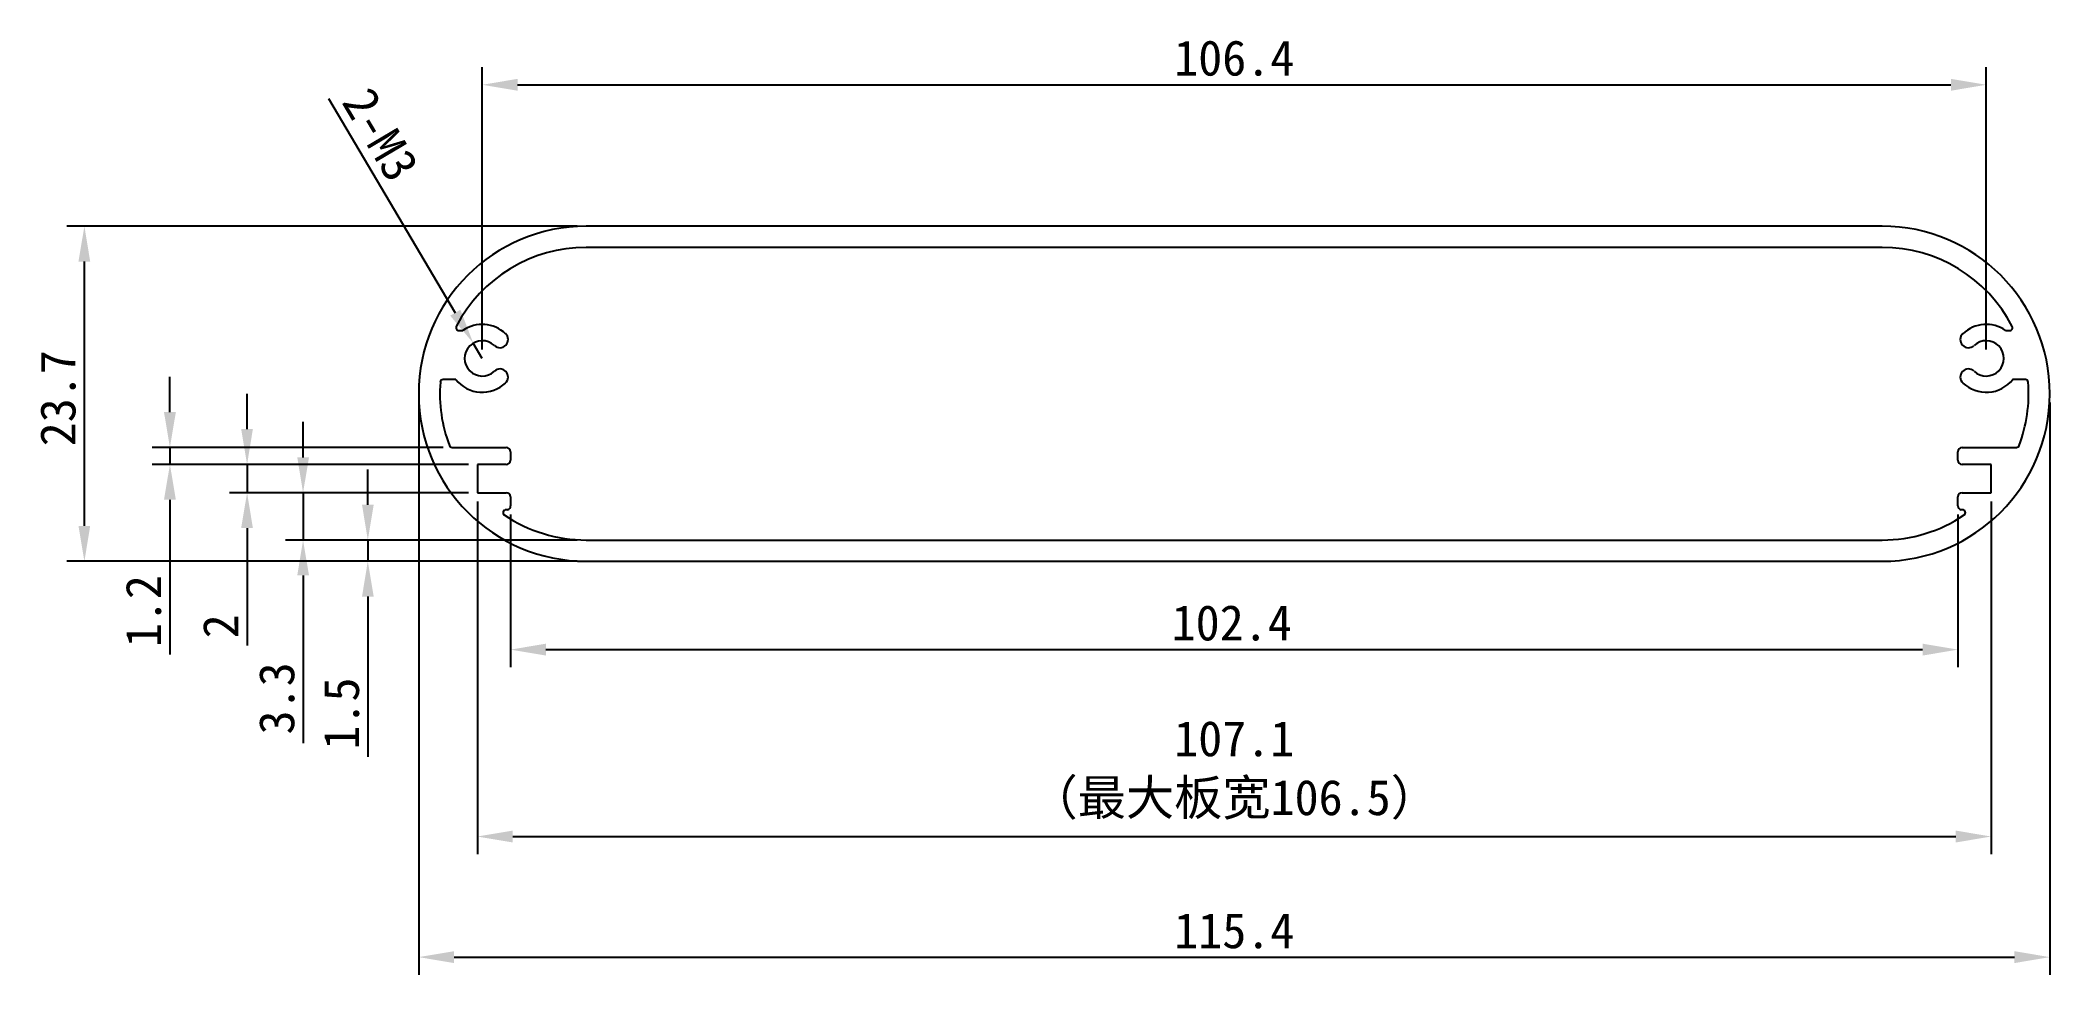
# Model space of a CAD drawing. Header units: millimetres. Extents: x 131 to 273, y 148 to 214.
import ezdxf

# ---------------------------------------------------------------- set-up
doc = ezdxf.new("R2010")
doc.units = ezdxf.units.MM
doc.header["$PDSIZE"] = -1
doc.layers.add('10', color=7, linetype='Continuous')
doc.layers.add('文字层', color=30, linetype='Continuous', lineweight=25)
doc.styles.get("Standard").update_dxf_attribs({"font": 'simhei.ttf'})
doc.dimstyles.new('ISO-25', dxfattribs={"dimtxt": 2.5, "dimasz": 2.5, "dimexe": 1.25, "dimexo": 0.625, "dimtad": 1, "dimdec": 1, "dimdsep": 46, "dimtxsty": 'Standard', "dimcen": 2.5, "dimadec": 0, "dimazin": 0, "dimtfac": 1, "dimtdec": 1, "dimtmove": 0, "dimatfit": 3, "dimfxl": 1, "dimarcsym": 0})

# ---------------------------------------------------------------- blocks, each defined once
blk = doc.blocks.new('_D')
at = {"layer": '10', "color": 0, "lineweight": -2}
for p, q in [((157.95, 188), (157.95, 147.52)), ((273.35, 188), (273.35, 147.52)), ((160.45, 148.77), (270.85, 148.77))]:
    blk.add_line(p, q, dxfattribs=at)
at = {"layer": '10', "color": 0}
for points in [[(160.45, 149.19), (160.45, 148.35), (157.95, 148.77)], [(270.85, 149.19), (270.85, 148.35), (273.35, 148.77)]]:
    blk.add_solid(points, dxfattribs=at)
at = {"layer": 'Defpoints', "color": 0}
for p in [(157.95, 188.62), (273.35, 188.62), (273.35, 148.77)]:
    blk.add_point(p, dxfattribs=at)
at = {"layer": '10', "color": 0, "insert": (215.65, 151.9), "char_height": 2.5, "attachment_point": 2}
blk.add_mtext('115.4', dxfattribs=at)
blk = doc.blocks.new('_D_1')
at = {"layer": 'Defpoints', "color": 0}
for p in [(162.1, 181.62), (269.2, 181.62), (269.2, 157.3)]:
    blk.add_point(p, dxfattribs=at)
at = {"layer": '文字层', "color": 0, "lineweight": -2}
for p, q in [((162.1, 181), (162.1, 156.05)), ((269.2, 181), (269.2, 156.05)), ((164.6, 157.3), (266.7, 157.3))]:
    blk.add_line(p, q, dxfattribs=at)
at = {"layer": '文字层', "color": 0}
for points in [[(164.6, 157.72), (164.6, 156.88), (162.1, 157.3)], [(266.7, 157.72), (266.7, 156.88), (269.2, 157.3)]]:
    blk.add_solid(points, dxfattribs=at)
at = {"layer": '文字层', "color": 0, "insert": (215.65, 165.48), "char_height": 2.5, "attachment_point": 2}
blk.add_mtext('107.1\\P（最大板宽106.5）', dxfattribs=at)
blk = doc.blocks.new('_D_2')
at = {"layer": '10', "color": 0, "lineweight": -2}
for p, q in [((164.45, 180.07), (164.45, 169.27)), ((266.85, 180.07), (266.85, 169.27)), ((166.95, 170.52), (264.35, 170.52))]:
    blk.add_line(p, q, dxfattribs=at)
at = {"layer": '10', "color": 0}
for points in [[(166.95, 170.94), (166.95, 170.1), (164.45, 170.52)], [(264.35, 170.94), (264.35, 170.1), (266.85, 170.52)]]:
    blk.add_solid(points, dxfattribs=at)
at = {"layer": 'Defpoints', "color": 0}
for p in [(164.45, 180.7), (266.85, 180.7), (266.85, 170.52)]:
    blk.add_point(p, dxfattribs=at)
at = {"layer": '10', "color": 0, "insert": (215.47, 173.67), "char_height": 2.5, "attachment_point": 2}
blk.add_mtext('102.4', dxfattribs=at)
blk = doc.blocks.new('_D_3')
at = {"layer": '10', "color": 0, "lineweight": -2}
for p, q in [((169.17, 200.47), (133.05, 200.47)), ((134.3, 179.27), (134.3, 197.97)), ((169.17, 176.77), (133.05, 176.77))]:
    blk.add_line(p, q, dxfattribs=at)
at = {"layer": '10', "color": 0}
for points in [[(133.88, 197.97), (134.71, 197.97), (134.3, 200.47)], [(133.88, 179.27), (134.71, 179.27), (134.3, 176.77)]]:
    blk.add_solid(points, dxfattribs=at)
at = {"layer": 'Defpoints', "color": 0}
for p in [(134.3, 200.47), (169.8, 200.47), (169.8, 176.77)]:
    blk.add_point(p, dxfattribs=at)
at = {"layer": '10', "color": 0, "insert": (131.17, 188.3), "char_height": 2.5, "attachment_point": 2, "rotation": 90}
blk.add_mtext('23.7', dxfattribs=at)
blk = doc.blocks.new('_D_4')
at = {"layer": '10', "color": 0, "lineweight": -2}
for p, q in [((162.45, 191.75), (162.45, 211.72)), ((164.95, 210.47), (266.35, 210.47)), ((268.85, 191.75), (268.85, 211.72))]:
    blk.add_line(p, q, dxfattribs=at)
at = {"layer": '10', "color": 0}
for points in [[(164.95, 210.89), (164.95, 210.05), (162.45, 210.47)], [(266.35, 210.89), (266.35, 210.05), (268.85, 210.47)]]:
    blk.add_solid(points, dxfattribs=at)
at = {"layer": 'Defpoints', "color": 0}
for p in [(268.85, 210.47), (162.45, 191.12), (268.85, 191.12)]:
    blk.add_point(p, dxfattribs=at)
at = {"layer": '10', "color": 0, "insert": (215.65, 213.62), "char_height": 2.5, "attachment_point": 2}
blk.add_mtext('106.4', dxfattribs=at)
blk = doc.blocks.new('_D_5')
at = {"layer": '10', "color": 0, "lineweight": -2}
for p, q in [((154.35, 180.77), (154.35, 183.27)), ((169.17, 178.27), (153.1, 178.27)), ((154.35, 178.27), (154.35, 176.77)), ((169.17, 176.77), (153.1, 176.77)), ((154.35, 174.27), (154.35, 162.94))]:
    blk.add_line(p, q, dxfattribs=at)
at = {"layer": '10', "color": 0}
for points in [[(153.94, 180.77), (154.77, 180.77), (154.35, 178.27)], [(153.94, 174.27), (154.77, 174.27), (154.35, 176.77)]]:
    blk.add_solid(points, dxfattribs=at)
at = {"layer": 'Defpoints', "color": 0}
for p in [(169.8, 178.27), (154.35, 176.77), (169.8, 176.77)]:
    blk.add_point(p, dxfattribs=at)
at = {"layer": '10', "color": 0, "insert": (151.23, 166), "char_height": 2.5, "attachment_point": 2, "rotation": 90}
blk.add_mtext('1.5', dxfattribs=at)
blk = doc.blocks.new('_D_6')
at = {"layer": '10', "color": 0, "lineweight": -2}
for p, q in [((149.77, 184.12), (149.77, 186.62)), ((161.47, 181.62), (148.52, 181.62)), ((149.77, 181.62), (149.77, 178.27)), ((169.17, 178.27), (148.52, 178.27)), ((149.77, 175.77), (149.77, 163.91))]:
    blk.add_line(p, q, dxfattribs=at)
at = {"layer": '10', "color": 0}
for points in [[(149.36, 184.12), (150.19, 184.12), (149.77, 181.62)], [(149.36, 175.77), (150.19, 175.77), (149.77, 178.27)]]:
    blk.add_solid(points, dxfattribs=at)
at = {"layer": 'Defpoints', "color": 0}
for p in [(149.77, 181.62), (162.1, 181.62), (169.8, 178.27)]:
    blk.add_point(p, dxfattribs=at)
at = {"layer": '10', "color": 0, "insert": (146.65, 167.07), "char_height": 2.5, "attachment_point": 2, "rotation": 90}
blk.add_mtext('3.3', dxfattribs=at)
blk = doc.blocks.new('_D_7')
at = {"layer": '10', "color": 0, "lineweight": -2}
for p, q in [((145.81, 186.12), (145.81, 188.62)), ((161.47, 183.62), (144.56, 183.62)), ((145.81, 183.62), (145.81, 181.62)), ((161.47, 181.62), (144.56, 181.62)), ((145.81, 179.12), (145.81, 170.81))]:
    blk.add_line(p, q, dxfattribs=at)
at = {"layer": '10', "color": 0}
for points in [[(145.39, 186.12), (146.22, 186.12), (145.81, 183.62)], [(145.39, 179.12), (146.22, 179.12), (145.81, 181.62)]]:
    blk.add_solid(points, dxfattribs=at)
at = {"layer": 'Defpoints', "color": 0}
for p in [(162.1, 183.62), (145.81, 181.62), (162.1, 181.62)]:
    blk.add_point(p, dxfattribs=at)
at = {"layer": '10', "color": 0, "insert": (142.68, 172.17), "char_height": 2.5, "attachment_point": 2, "rotation": 90}
blk.add_mtext('2', dxfattribs=at)
blk = doc.blocks.new('_D_8')
at = {"layer": '10', "color": 0, "lineweight": -2}
for p, q in [((140.35, 187.32), (140.35, 189.82)), ((159.68, 184.82), (139.1, 184.82)), ((161.47, 183.62), (139.1, 183.62)), ((140.35, 184.82), (140.35, 183.62)), ((140.35, 181.12), (140.35, 170.18))]:
    blk.add_line(p, q, dxfattribs=at)
at = {"layer": '10', "color": 0}
for points in [[(139.93, 187.32), (140.77, 187.32), (140.35, 184.82)], [(139.93, 181.12), (140.77, 181.12), (140.35, 183.62)]]:
    blk.add_solid(points, dxfattribs=at)
at = {"layer": 'Defpoints', "color": 0}
for p in [(140.35, 184.82), (160.31, 184.82), (162.1, 183.62)]:
    blk.add_point(p, dxfattribs=at)
at = {"layer": '10', "color": 0, "insert": (137.22, 173.24), "char_height": 2.5, "attachment_point": 2, "rotation": 90}
blk.add_mtext('1.2', dxfattribs=at)
blk = doc.blocks.new('_D_9')
at = {"layer": '10', "color": 0, "lineweight": -2}
for p, q in [((151.57, 209.5), (160.54, 194.35)), ((162.45, 191.12), (161.81, 192.2))]:
    blk.add_line(p, q, dxfattribs=at)
at = {"layer": '10', "color": 0}
blk.add_solid([(160.9, 194.56), (160.18, 194.14), (161.81, 192.2)], dxfattribs=at)
at = {"layer": 'Defpoints', "color": 0}
for p in [(161.81, 192.2), (162.45, 191.12)]:
    blk.add_point(p, dxfattribs=at)
at = {"layer": '10', "color": 0, "insert": (155.25, 206.95), "char_height": 2.5, "attachment_point": 5, "rotation": 300.6271}
blk.add_mtext('2-M3', dxfattribs=at)

msp = doc.modelspace()

# ---------------------------------------------------------------- linework, layer by layer
at = {"color": 7, "linetype": 'Continuous', "lineweight": 25}
for p, q in [((261.5, 200.47), (169.8, 200.47)), ((261.5, 198.97), (169.8, 198.97)), ((160.79, 193.09), (161.08, 193.09)), ((270.22, 193.09), (270.51, 193.09)), ((160.58, 189.62), (159.68, 189.62)), ((271.62, 189.62), (270.72, 189.62)), ((160.31, 184.82), (164.15, 184.82)), ((164.15, 183.62), (162.1, 183.62)), ((162.1, 183.62), (162.1, 181.62)), ((164.45, 184.52), (164.45, 183.92)), ((266.85, 183.92), (266.85, 184.52)), ((267.15, 184.82), (270.99, 184.82)), ((269.2, 183.62), (267.15, 183.62)), ((269.2, 181.62), (269.2, 183.62)), ((162.1, 181.62), (164.15, 181.62)), ((164.45, 181.32), (164.45, 180.7)), ((266.85, 180.7), (266.85, 181.32)), ((267.15, 181.62), (269.2, 181.62)), ((164.23, 180.41), (164.12, 180.41)), ((267.18, 180.41), (267.07, 180.41)), ((169.8, 178.27), (261.5, 178.27)), ((169.8, 176.77), (261.5, 176.77))]:
    msp.add_line(p, q, dxfattribs=at)
for centre, radius, start, end in [((169.8, 188.62), 11.85, 90, 270), ((261.5, 188.62), 11.85, 270, 90), ((169.8, 188.62), 10.35, 90, 152.619), ((261.5, 188.62), 10.35, 27.381, 90), ((160.79, 193.29), 0.2, 152.619, 270), ((162.45, 191.12), 2.4, 46.5544, 124.9136), ((268.85, 191.12), 2.4, 55.0864, 133.4456), ((270.51, 193.29), 0.2, 270, 27.381), ((162.45, 191.12), 1.25, 46.5544, 313.4456), ((163.7, 192.45), 0.575, 226.5544, 46.5544), ((267.59, 192.45), 0.575, 133.4456, 313.4456), ((268.85, 191.12), 1.25, 226.5544, 133.4456), ((169.8, 188.62), 10.35, 175.4794, 200.7738), ((159.68, 189.42), 0.2, 90, 175.4794), ((162.45, 191.12), 2.4, 218.6822, 313.4456), ((163.7, 189.8), 0.575, 313.4456, 133.4456), ((267.59, 189.8), 0.575, 46.5544, 226.5544), ((268.85, 191.12), 2.4, 226.5544, 321.3178), ((261.5, 188.62), 10.35, 339.2262, 4.5206), ((271.62, 189.42), 0.2, 4.5206, 90), ((160.31, 185.02), 0.2, 200.7738, 270), ((270.99, 185.02), 0.2, 270, 339.2262), ((164.15, 184.52), 0.3, 0, 90), ((164.15, 183.92), 0.3, 270, 0), ((267.15, 184.52), 0.3, 90, 180), ((267.15, 183.92), 0.3, 180, 270), ((164.15, 181.32), 0.3, 0, 90), ((164.15, 180.7), 0.3, 285.6382, 0), ((267.15, 181.32), 0.3, 90, 180), ((267.15, 180.7), 0.3, 180, 254.3618), ((164.12, 180.21), 0.2, 90, 235.9634), ((169.8, 188.62), 10.35, 235.9634, 270), ((261.5, 188.62), 10.35, 270, 304.0366), ((267.18, 180.21), 0.2, 304.0366, 90)]:
    msp.add_arc(centre, radius, start, end, dxfattribs=at)

# ---------------------------------------------------------------- dimensions: what is measured, and where the dimension line sits
at = {"layer": '10'}
for base, p1, p2, angle, picture, middle in [((268.85, 210.47), (162.45, 191.12), (268.85, 191.12), 0, '_D_4', (215.65, 210.47)), ((134.3, 200.47), (169.8, 176.77), (169.8, 200.47), 90, '_D_3', (134.3, 188.3)), ((140.35, 184.82), (162.1, 183.62), (160.31, 184.82), 90, '_D_8', (140.35, 173.24)), ((145.81, 181.62), (162.1, 183.62), (162.1, 181.62), 90, '_D_7', (145.81, 172.17)), ((149.7729165, 181.6204156), (169.799426, 178.2704158), (162.099426, 181.6204156), 90, '_D_6', (149.7729165, 167.0680209)), ((154.35, 176.77), (169.8, 178.27), (169.8, 176.77), 90, '_D_5', (154.35, 166))]:
    dim = msp.add_linear_dim(base=base, p1=p1, p2=p2, angle=angle, dimstyle='ISO-25', dxfattribs=at)
    dim.commit()
    dim.dimension.update_dxf_attribs({"geometry": picture, "text_midpoint": middle, "dimtype": 160})
dim = msp.add_radius_dim(center=(162.45, 191.12), mpoint=(161.81, 192.2), text='2-M3', dimstyle='ISO-25', dxfattribs=at)
dim.commit()
dim.dimension.update_dxf_attribs({"geometry": '_D_9', "text_midpoint": (153.64, 206), "dimtype": 164})
for base, p1, p2, picture, middle in [((273.35, 148.77), (157.95, 188.62), (273.35, 188.62), '_D', (215.65, 148.77)), ((266.85, 170.52), (164.45, 180.7), (266.85, 180.7), '_D_2', (215.47, 170.52))]:
    dim = msp.add_linear_dim(base=base, p1=p1, p2=p2, dimstyle='ISO-25', dxfattribs=at)
    dim.commit()
    dim.dimension.update_dxf_attribs({"geometry": picture, "text_midpoint": middle, "dimtype": 160})
at = {"layer": '文字层'}
dim = msp.add_linear_dim(base=(269.2, 157.3), p1=(162.1, 181.62), p2=(269.2, 181.62), text='<>\\P（最大板宽106.5）', dimstyle='ISO-25', dxfattribs=at)
dim.commit()
dim.dimension.update_dxf_attribs({"geometry": '_D_1', "text_midpoint": (215.65, 157.3), "dimtype": 160})

doc.saveas('drawing.dxf')
